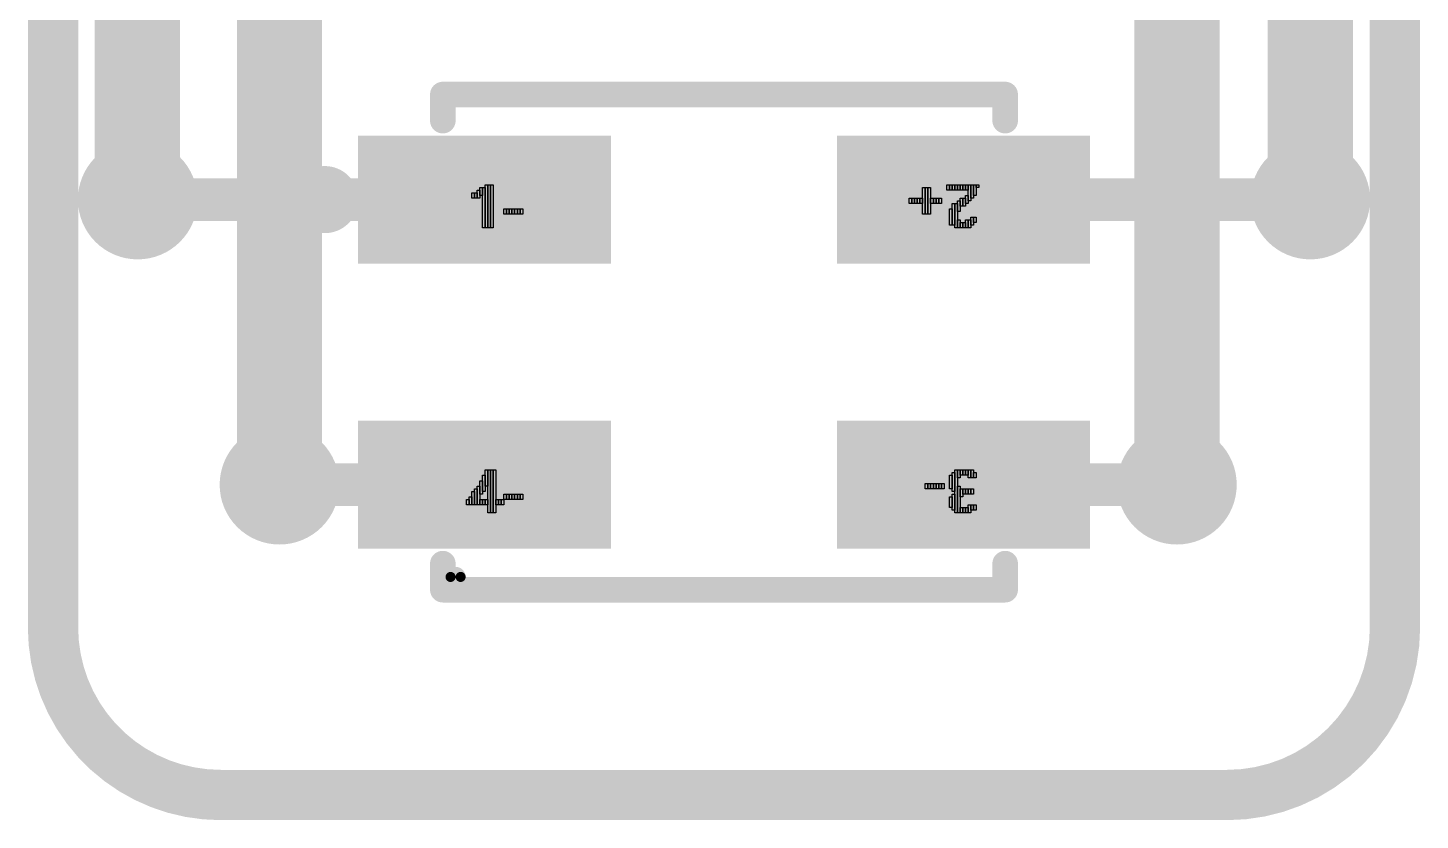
# Model space of a CAD drawing. Header units: millimetres. Extents: x 40.1 to 48.5, y 25.2 to 70.5.
# Drawn here: x 40.25 to 48.55, y 25.25 to 29.97 of the extents above; entities that cross this region are included whole.
import ezdxf

# ---------------------------------------------------------------- set-up
doc = ezdxf.new("R2010")
doc.units = ezdxf.units.MM
for name, color, linetype in [('BottomLayer', 5, 'Continuous'), ('BottomSolder', 6, 'Continuous'), ('Mechanical1', 6, 'Continuous'), ('Mechanical15', 56, 'Continuous'), ('MidLayer2', 76, 'Continuous'), ('MultiLayer', 9, 'Continuous'), ('TopLayer', 1, 'Continuous'), ('TopOverlay', 2, 'Continuous'), ('TopPaste', 8, 'Continuous'), ('TopSolder', 216, 'Continuous')]:
    doc.layers.add(name, color=color, linetype=linetype)

# ---------------------------------------------------------------- blocks, each defined once
blk = doc.blocks.new('LED_SMD_4P_L3_2_W2_8_P1_70_TL_4')
at = {"layer": 'Mechanical15'}
for p, q in [((-1.456, 0.874), (-1.456, 0.922)), ((-1.456, 0.922), (-1.44, 0.922)), ((-1.44, 0.682), (-1.44, 0.922)), ((-1.44, 0.922), (-1.424, 0.922)), ((-1.44, 0.922), (-1.44, 0.874)), ((-1.424, 0.682), (-1.424, 0.938)), ((-1.424, 0.938), (-1.408, 0.938)), ((-1.424, 0.922), (-1.424, 0.682)), ((-1.408, 0.682), (-1.408, 0.938)), ((-1.408, 0.938), (-1.392, 0.938)), ((-1.408, 0.938), (-1.408, 0.682)), ((-1.392, 0.682), (-1.392, 0.938)), ((-1.392, 0.938), (-1.376, 0.938)), ((-1.392, 0.938), (-1.392, 0.682)), ((-1.376, 0.938), (-1.376, 0.682)), ((1.184, 0.762), (1.184, 0.922)), ((1.184, 0.922), (1.2, 0.922)), ((1.2, 0.762), (1.2, 0.922)), ((1.2, 0.922), (1.216, 0.922)), ((1.2, 0.922), (1.2, 0.762)), ((1.216, 0.762), (1.216, 0.922)), ((1.216, 0.922), (1.232, 0.922)), ((1.216, 0.922), (1.216, 0.762)), ((1.232, 0.922), (1.232, 0.762)), ((1.328, 0.906), (1.328, 0.938)), ((1.328, 0.938), (1.344, 0.938)), ((1.344, 0.906), (1.344, 0.938)), ((1.344, 0.938), (1.36, 0.938)), ((1.344, 0.938), (1.344, 0.906)), ((1.36, 0.906), (1.36, 0.938)), ((1.36, 0.938), (1.376, 0.938)), ((1.36, 0.938), (1.36, 0.906)), ((1.376, 0.906), (1.376, 0.938)), ((1.376, 0.938), (1.392, 0.938)), ((1.376, 0.938), (1.376, 0.906)), ((1.392, 0.906), (1.392, 0.938)), ((1.392, 0.938), (1.408, 0.938)), ((1.392, 0.938), (1.392, 0.906)), ((1.408, 0.906), (1.408, 0.938)), ((1.408, 0.938), (1.424, 0.938)), ((1.408, 0.938), (1.408, 0.906)), ((1.424, 0.906), (1.424, 0.938)), ((1.424, 0.938), (1.44, 0.938)), ((1.424, 0.938), (1.424, 0.906)), ((1.44, 0.906), (1.44, 0.938)), ((1.44, 0.938), (1.456, 0.938)), ((1.44, 0.938), (1.44, 0.906)), ((1.456, 0.842), (1.456, 0.938)), ((1.456, 0.938), (1.472, 0.938)), ((1.456, 0.938), (1.456, 0.906)), ((1.472, 0.858), (1.472, 0.938)), ((1.472, 0.938), (1.488, 0.938)), ((1.472, 0.938), (1.472, 0.842)), ((1.488, 0.874), (1.488, 0.938)), ((1.488, 0.938), (1.504, 0.938)), ((1.488, 0.938), (1.488, 0.858)), ((1.504, 0.922), (1.504, 0.938)), ((1.504, 0.938), (1.52, 0.938)), ((1.504, 0.938), (1.504, 0.874)), ((1.52, 0.922), (1.504, 0.922)), ((1.52, 0.938), (1.52, 0.922)), ((-1.504, 0.858), (-1.504, 0.89)), ((-1.504, 0.89), (-1.488, 0.89)), ((-1.488, 0.858), (-1.504, 0.858)), ((-1.488, 0.858), (-1.488, 0.89)), ((-1.488, 0.89), (-1.472, 0.89)), ((-1.488, 0.89), (-1.488, 0.858)), ((-1.472, 0.858), (-1.488, 0.858)), ((-1.472, 0.858), (-1.472, 0.906)), ((-1.472, 0.906), (-1.456, 0.906)), ((-1.472, 0.89), (-1.472, 0.858)), ((-1.456, 0.858), (-1.472, 0.858)), ((-1.456, 0.906), (-1.456, 0.858)), ((-1.44, 0.874), (-1.456, 0.874)), ((1.104, 0.826), (1.104, 0.858)), ((1.104, 0.858), (1.12, 0.858)), ((1.12, 0.826), (1.12, 0.858)), ((1.12, 0.858), (1.136, 0.858)), ((1.12, 0.858), (1.12, 0.826)), ((1.136, 0.826), (1.136, 0.858)), ((1.136, 0.858), (1.152, 0.858)), ((1.136, 0.858), (1.136, 0.826)), ((1.152, 0.826), (1.152, 0.858)), ((1.152, 0.858), (1.168, 0.858)), ((1.152, 0.858), (1.152, 0.826)), ((1.168, 0.826), (1.168, 0.858)), ((1.168, 0.858), (1.184, 0.858)), ((1.168, 0.858), (1.168, 0.826)), ((1.184, 0.858), (1.184, 0.826)), ((1.232, 0.826), (1.232, 0.858)), ((1.232, 0.858), (1.248, 0.858)), ((1.248, 0.826), (1.248, 0.858)), ((1.248, 0.858), (1.264, 0.858)), ((1.248, 0.858), (1.248, 0.826)), ((1.264, 0.826), (1.264, 0.858)), ((1.264, 0.858), (1.28, 0.858)), ((1.264, 0.858), (1.264, 0.826)), ((1.28, 0.826), (1.28, 0.858)), ((1.28, 0.858), (1.296, 0.858)), ((1.28, 0.858), (1.28, 0.826)), ((1.296, 0.858), (1.296, 0.826)), ((1.344, 0.906), (1.328, 0.906)), ((1.36, 0.906), (1.344, 0.906)), ((1.376, 0.906), (1.36, 0.906)), ((1.392, 0.906), (1.376, 0.906)), ((1.408, 0.906), (1.392, 0.906)), ((1.392, 0.778), (1.392, 0.842)), ((1.392, 0.842), (1.408, 0.842)), ((1.424, 0.906), (1.408, 0.906)), ((1.408, 0.81), (1.408, 0.858)), ((1.408, 0.858), (1.424, 0.858)), ((1.408, 0.842), (1.408, 0.778)), ((1.44, 0.906), (1.424, 0.906)), ((1.424, 0.81), (1.424, 0.858)), ((1.424, 0.858), (1.44, 0.858)), ((1.424, 0.858), (1.424, 0.81)), ((1.456, 0.906), (1.44, 0.906)), ((1.44, 0.826), (1.44, 0.874)), ((1.44, 0.874), (1.456, 0.874)), ((1.44, 0.858), (1.44, 0.81)), ((1.456, 0.874), (1.456, 0.826)), ((1.472, 0.842), (1.456, 0.842)), ((1.488, 0.858), (1.472, 0.858)), ((1.504, 0.874), (1.488, 0.874)), ((-1.312, 0.762), (-1.312, 0.794)), ((-1.312, 0.794), (-1.296, 0.794)), ((-1.296, 0.762), (-1.312, 0.762)), ((-1.296, 0.762), (-1.296, 0.794)), ((-1.296, 0.794), (-1.28, 0.794)), ((-1.296, 0.794), (-1.296, 0.762)), ((-1.28, 0.762), (-1.296, 0.762)), ((-1.28, 0.762), (-1.28, 0.794)), ((-1.28, 0.794), (-1.264, 0.794)), ((-1.28, 0.794), (-1.28, 0.762)), ((-1.264, 0.762), (-1.28, 0.762)), ((-1.264, 0.762), (-1.264, 0.794)), ((-1.264, 0.794), (-1.248, 0.794)), ((-1.264, 0.794), (-1.264, 0.762)), ((-1.248, 0.762), (-1.264, 0.762)), ((-1.248, 0.762), (-1.248, 0.794)), ((-1.248, 0.794), (-1.232, 0.794)), ((-1.248, 0.794), (-1.248, 0.762)), ((-1.232, 0.762), (-1.248, 0.762)), ((-1.232, 0.762), (-1.232, 0.794)), ((-1.232, 0.794), (-1.216, 0.794)), ((-1.232, 0.794), (-1.232, 0.762)), ((-1.216, 0.762), (-1.232, 0.762)), ((-1.216, 0.762), (-1.216, 0.794)), ((-1.216, 0.794), (-1.2, 0.794)), ((-1.216, 0.794), (-1.216, 0.762)), ((-1.2, 0.762), (-1.216, 0.762)), ((-1.2, 0.794), (-1.2, 0.762)), ((1.12, 0.826), (1.104, 0.826)), ((1.136, 0.826), (1.12, 0.826)), ((1.152, 0.826), (1.136, 0.826)), ((1.168, 0.826), (1.152, 0.826)), ((1.184, 0.826), (1.168, 0.826)), ((1.2, 0.762), (1.184, 0.762)), ((1.216, 0.762), (1.2, 0.762)), ((1.232, 0.762), (1.216, 0.762)), ((1.248, 0.826), (1.232, 0.826)), ((1.264, 0.826), (1.248, 0.826)), ((1.28, 0.826), (1.264, 0.826)), ((1.296, 0.826), (1.28, 0.826)), ((1.344, 0.698), (1.344, 0.794)), ((1.344, 0.794), (1.36, 0.794)), ((1.36, 0.698), (1.36, 0.826)), ((1.36, 0.826), (1.376, 0.826)), ((1.36, 0.794), (1.36, 0.698)), ((1.376, 0.682), (1.376, 0.826)), ((1.376, 0.826), (1.392, 0.826)), ((1.376, 0.826), (1.376, 0.698)), ((1.392, 0.826), (1.392, 0.682)), ((1.408, 0.778), (1.392, 0.778)), ((1.424, 0.81), (1.408, 0.81)), ((1.44, 0.81), (1.424, 0.81)), ((1.456, 0.826), (1.44, 0.826)), ((-1.424, 0.682), (-1.44, 0.682)), ((-1.408, 0.682), (-1.424, 0.682)), ((-1.392, 0.682), (-1.408, 0.682)), ((-1.376, 0.682), (-1.392, 0.682)), ((1.36, 0.698), (1.344, 0.698)), ((1.376, 0.698), (1.36, 0.698)), ((1.392, 0.682), (1.376, 0.682)), ((1.392, 0.682), (1.392, 0.73)), ((1.392, 0.73), (1.408, 0.73)), ((1.408, 0.682), (1.392, 0.682)), ((1.408, 0.73), (1.408, 0.682)), ((1.408, 0.682), (1.408, 0.714)), ((1.408, 0.714), (1.424, 0.714)), ((1.424, 0.682), (1.408, 0.682)), ((1.424, 0.682), (1.424, 0.714)), ((1.424, 0.714), (1.44, 0.714)), ((1.424, 0.714), (1.424, 0.682)), ((1.44, 0.682), (1.424, 0.682)), ((1.44, 0.682), (1.44, 0.73)), ((1.44, 0.73), (1.456, 0.73)), ((1.44, 0.714), (1.44, 0.682)), ((1.456, 0.682), (1.44, 0.682)), ((1.456, 0.682), (1.456, 0.73)), ((1.456, 0.73), (1.472, 0.73)), ((1.456, 0.73), (1.456, 0.682)), ((1.472, 0.682), (1.456, 0.682)), ((1.472, 0.698), (1.472, 0.746)), ((1.472, 0.746), (1.488, 0.746)), ((1.472, 0.73), (1.472, 0.682)), ((1.488, 0.698), (1.472, 0.698)), ((1.488, 0.714), (1.488, 0.746)), ((1.488, 0.746), (1.504, 0.746)), ((1.488, 0.746), (1.488, 0.698)), ((1.504, 0.714), (1.488, 0.714)), ((1.504, 0.746), (1.504, 0.714)), ((-1.456, -0.906), (-1.456, -0.826)), ((-1.456, -0.826), (-1.44, -0.826)), ((-1.44, -0.89), (-1.44, -0.794)), ((-1.44, -0.794), (-1.424, -0.794)), ((-1.44, -0.826), (-1.44, -0.906)), ((-1.424, -0.858), (-1.424, -0.762)), ((-1.424, -0.762), (-1.408, -0.762)), ((-1.424, -0.794), (-1.424, -0.89)), ((-1.408, -1.018), (-1.408, -0.762)), ((-1.408, -0.762), (-1.392, -0.762)), ((-1.408, -0.762), (-1.408, -0.858)), ((-1.392, -1.018), (-1.392, -0.762)), ((-1.392, -0.762), (-1.376, -0.762)), ((-1.392, -0.762), (-1.392, -1.018)), ((-1.376, -1.018), (-1.376, -0.762)), ((-1.376, -0.762), (-1.36, -0.762)), ((-1.376, -0.762), (-1.376, -1.018)), ((-1.36, -0.762), (-1.36, -1.018)), ((1.344, -0.874), (1.344, -0.794)), ((1.344, -0.794), (1.36, -0.794)), ((1.36, -0.89), (1.36, -0.778)), ((1.36, -0.778), (1.376, -0.778)), ((1.36, -0.794), (1.36, -0.874)), ((1.376, -1.018), (1.376, -0.762)), ((1.376, -0.762), (1.392, -0.762)), ((1.376, -0.778), (1.376, -0.89)), ((1.392, -0.81), (1.392, -0.762)), ((1.392, -0.762), (1.408, -0.762)), ((1.392, -0.762), (1.392, -1.018)), ((1.408, -0.81), (1.392, -0.81)), ((1.408, -0.794), (1.408, -0.762)), ((1.408, -0.762), (1.424, -0.762)), ((1.408, -0.762), (1.408, -0.81)), ((1.424, -0.794), (1.408, -0.794)), ((1.424, -0.794), (1.424, -0.762)), ((1.424, -0.762), (1.44, -0.762)), ((1.424, -0.762), (1.424, -0.794)), ((1.44, -0.794), (1.424, -0.794)), ((1.44, -0.794), (1.44, -0.762)), ((1.44, -0.762), (1.456, -0.762)), ((1.44, -0.762), (1.44, -0.794)), ((1.456, -0.794), (1.44, -0.794)), ((1.456, -0.81), (1.456, -0.762)), ((1.456, -0.762), (1.472, -0.762)), ((1.456, -0.762), (1.456, -0.794)), ((1.472, -0.81), (1.456, -0.81)), ((1.472, -0.81), (1.472, -0.762)), ((1.472, -0.762), (1.488, -0.762)), ((1.472, -0.762), (1.472, -0.81)), ((1.488, -0.81), (1.472, -0.81)), ((1.488, -0.762), (1.488, -0.81)), ((1.488, -0.81), (1.488, -0.778)), ((1.488, -0.778), (1.504, -0.778)), ((1.504, -0.81), (1.488, -0.81)), ((1.504, -0.778), (1.504, -0.81)), ((-1.504, -0.97), (-1.504, -0.89)), ((-1.504, -0.89), (-1.488, -0.89)), ((-1.488, -0.97), (-1.488, -0.874)), ((-1.488, -0.874), (-1.472, -0.874)), ((-1.488, -0.89), (-1.488, -0.97)), ((-1.472, -0.97), (-1.472, -0.858)), ((-1.472, -0.858), (-1.456, -0.858)), ((-1.472, -0.874), (-1.472, -0.97)), ((-1.456, -0.858), (-1.456, -0.97)), ((-1.44, -0.906), (-1.456, -0.906)), ((-1.424, -0.89), (-1.44, -0.89)), ((-1.408, -0.858), (-1.424, -0.858)), ((-1.312, -0.938), (-1.312, -0.906)), ((-1.312, -0.906), (-1.296, -0.906)), ((-1.296, -0.938), (-1.296, -0.906)), ((-1.296, -0.906), (-1.28, -0.906)), ((-1.296, -0.906), (-1.296, -0.938)), ((-1.28, -0.938), (-1.28, -0.906)), ((-1.28, -0.906), (-1.264, -0.906)), ((-1.28, -0.906), (-1.28, -0.938)), ((-1.264, -0.938), (-1.264, -0.906)), ((-1.264, -0.906), (-1.248, -0.906)), ((-1.264, -0.906), (-1.264, -0.938)), ((-1.248, -0.938), (-1.248, -0.906)), ((-1.248, -0.906), (-1.232, -0.906)), ((-1.248, -0.906), (-1.248, -0.938)), ((-1.232, -0.938), (-1.232, -0.906)), ((-1.232, -0.906), (-1.216, -0.906)), ((-1.232, -0.906), (-1.232, -0.938)), ((-1.216, -0.938), (-1.216, -0.906)), ((-1.216, -0.906), (-1.2, -0.906)), ((-1.216, -0.906), (-1.216, -0.938)), ((-1.2, -0.906), (-1.2, -0.938)), ((1.2, -0.874), (1.2, -0.842)), ((1.2, -0.842), (1.216, -0.842)), ((1.216, -0.874), (1.2, -0.874)), ((1.216, -0.874), (1.216, -0.842)), ((1.216, -0.842), (1.232, -0.842)), ((1.216, -0.842), (1.216, -0.874)), ((1.232, -0.874), (1.216, -0.874)), ((1.232, -0.874), (1.232, -0.842)), ((1.232, -0.842), (1.248, -0.842)), ((1.232, -0.842), (1.232, -0.874)), ((1.248, -0.874), (1.232, -0.874)), ((1.248, -0.874), (1.248, -0.842)), ((1.248, -0.842), (1.264, -0.842)), ((1.248, -0.842), (1.248, -0.874)), ((1.264, -0.874), (1.248, -0.874)), ((1.264, -0.874), (1.264, -0.842)), ((1.264, -0.842), (1.28, -0.842)), ((1.264, -0.842), (1.264, -0.874)), ((1.28, -0.874), (1.264, -0.874)), ((1.28, -0.874), (1.28, -0.842)), ((1.28, -0.842), (1.296, -0.842)), ((1.28, -0.842), (1.28, -0.874)), ((1.296, -0.874), (1.28, -0.874)), ((1.296, -0.874), (1.296, -0.842)), ((1.296, -0.842), (1.312, -0.842)), ((1.296, -0.842), (1.296, -0.874)), ((1.312, -0.874), (1.296, -0.874)), ((1.312, -0.842), (1.312, -0.874)), ((1.36, -0.874), (1.344, -0.874)), ((1.376, -0.89), (1.36, -0.89)), ((1.36, -1.002), (1.36, -0.906)), ((1.36, -0.906), (1.376, -0.906)), ((1.376, -0.906), (1.376, -1.002)), ((1.392, -1.018), (1.392, -0.858)), ((1.392, -0.858), (1.408, -0.858)), ((1.408, -0.858), (1.408, -1.018)), ((1.408, -0.922), (1.408, -0.874)), ((1.408, -0.874), (1.424, -0.874)), ((1.424, -0.906), (1.424, -0.874)), ((1.424, -0.874), (1.44, -0.874)), ((1.424, -0.874), (1.424, -0.922)), ((1.44, -0.906), (1.424, -0.906)), ((1.44, -0.906), (1.44, -0.874)), ((1.44, -0.874), (1.456, -0.874)), ((1.44, -0.874), (1.44, -0.906)), ((1.456, -0.906), (1.44, -0.906)), ((1.456, -0.906), (1.456, -0.874)), ((1.456, -0.874), (1.472, -0.874)), ((1.456, -0.874), (1.456, -0.906)), ((1.472, -0.906), (1.456, -0.906)), ((1.472, -0.906), (1.472, -0.874)), ((1.472, -0.874), (1.488, -0.874)), ((1.472, -0.874), (1.472, -0.906)), ((1.488, -0.906), (1.472, -0.906)), ((1.488, -0.874), (1.488, -0.906)), ((-1.536, -0.97), (-1.536, -0.938)), ((-1.536, -0.938), (-1.52, -0.938)), ((-1.52, -0.97), (-1.536, -0.97)), ((-1.52, -0.97), (-1.52, -0.922)), ((-1.52, -0.922), (-1.504, -0.922)), ((-1.52, -0.938), (-1.52, -0.97)), ((-1.504, -0.97), (-1.52, -0.97)), ((-1.504, -0.922), (-1.504, -0.97)), ((-1.488, -0.97), (-1.504, -0.97)), ((-1.472, -0.97), (-1.488, -0.97)), ((-1.456, -0.97), (-1.472, -0.97)), ((-1.456, -0.97), (-1.456, -0.938)), ((-1.456, -0.938), (-1.44, -0.938)), ((-1.44, -0.97), (-1.456, -0.97)), ((-1.44, -0.97), (-1.44, -0.938)), ((-1.44, -0.938), (-1.424, -0.938)), ((-1.44, -0.938), (-1.44, -0.97)), ((-1.424, -0.97), (-1.44, -0.97)), ((-1.424, -0.97), (-1.424, -0.938)), ((-1.424, -0.938), (-1.408, -0.938)), ((-1.424, -0.938), (-1.424, -0.97)), ((-1.408, -0.97), (-1.424, -0.97)), ((-1.408, -0.938), (-1.408, -0.97)), ((-1.36, -0.97), (-1.36, -0.938)), ((-1.36, -0.938), (-1.344, -0.938)), ((-1.344, -0.97), (-1.36, -0.97)), ((-1.344, -0.97), (-1.344, -0.938)), ((-1.344, -0.938), (-1.328, -0.938)), ((-1.344, -0.938), (-1.344, -0.97)), ((-1.328, -0.97), (-1.344, -0.97)), ((-1.328, -0.97), (-1.328, -0.938)), ((-1.328, -0.938), (-1.312, -0.938)), ((-1.328, -0.938), (-1.328, -0.97)), ((-1.312, -0.97), (-1.328, -0.97)), ((-1.296, -0.938), (-1.312, -0.938)), ((-1.312, -0.938), (-1.312, -0.97)), ((-1.28, -0.938), (-1.296, -0.938)), ((-1.264, -0.938), (-1.28, -0.938)), ((-1.248, -0.938), (-1.264, -0.938)), ((-1.232, -0.938), (-1.248, -0.938)), ((-1.216, -0.938), (-1.232, -0.938)), ((-1.2, -0.938), (-1.216, -0.938)), ((1.344, -0.986), (1.344, -0.922)), ((1.344, -0.922), (1.36, -0.922)), ((1.36, -0.986), (1.344, -0.986)), ((1.36, -0.922), (1.36, -0.986)), ((1.424, -0.922), (1.408, -0.922)), ((1.408, -1.018), (1.408, -0.986)), ((1.408, -0.986), (1.424, -0.986)), ((1.424, -1.018), (1.424, -0.986)), ((1.424, -0.986), (1.44, -0.986)), ((1.424, -0.986), (1.424, -1.018)), ((1.44, -1.018), (1.44, -0.986)), ((1.44, -0.986), (1.456, -0.986)), ((1.44, -0.986), (1.44, -1.018)), ((1.456, -1.018), (1.456, -0.97)), ((1.456, -0.97), (1.472, -0.97)), ((1.456, -0.986), (1.456, -1.018)), ((1.472, -1.002), (1.472, -0.97)), ((1.472, -0.97), (1.488, -0.97)), ((1.472, -0.97), (1.472, -1.018)), ((1.488, -1.002), (1.488, -0.97)), ((1.488, -0.97), (1.504, -0.97)), ((1.488, -0.97), (1.488, -1.002)), ((1.504, -0.97), (1.504, -1.002)), ((-1.392, -1.018), (-1.408, -1.018)), ((-1.376, -1.018), (-1.392, -1.018)), ((-1.36, -1.018), (-1.376, -1.018)), ((1.376, -1.002), (1.36, -1.002)), ((1.392, -1.018), (1.376, -1.018)), ((1.408, -1.018), (1.392, -1.018)), ((1.424, -1.018), (1.408, -1.018)), ((1.44, -1.018), (1.424, -1.018)), ((1.456, -1.018), (1.44, -1.018)), ((1.472, -1.018), (1.456, -1.018)), ((1.488, -1.002), (1.472, -1.002)), ((1.504, -1.002), (1.488, -1.002))]:
    blk.add_line(p, q, dxfattribs=at)
for points, const_width in [([(-1.7997, 0.8498, 1), (-1.9999, 0.8498, 1)], 0.2), ([(-2.0499, 0.8498, 1), (-1.9499, 0.8498, 1)], 0.1), ([(-1.8497, 0.8498, 1), (-1.7497, 0.8498, 1)], 0.1)]:
    blk.add_lwpolyline(points, format="xyb", close=True, dxfattribs=dict(at, const_width=const_width))
at = {"layer": 'MidLayer2'}
for points, const_width in [([(-1.5701, -1.3999, 1), (-1.63, -1.3999, 1)], 0.06), ([(-1.645, -1.3999, 1), (-1.615, -1.3999, 1)], 0.03), ([(-1.5851, -1.3999, 1), (-1.5551, -1.3999, 1)], 0.03)]:
    blk.add_lwpolyline(points, format="xyb", close=True, dxfattribs=dict(at, const_width=const_width))
at = {"layer": 'TopLayer'}
for points, const_width in [([(-1.7538, 1.13), (-1.7538, 0.57)], 0.6525), ([(-1.1013, 1.13), (-1.1013, 0.57)], 0.6525), ([(1.1013, 1.13), (1.1013, 0.57)], 0.6525), ([(1.7538, 1.13), (1.7538, 0.57)], 0.6525), ([(-0.775, 0.99), (-2.08, 0.99)], 0.28), ([(2.08, 0.99), (0.775, 0.99)], 0.28), ([(-0.775, 0.71), (-2.08, 0.71)], 0.28), ([(2.08, 0.71), (0.775, 0.71)], 0.28), ([(-1.7538, -0.57), (-1.7538, -1.13)], 0.6525), ([(-1.1013, -0.57), (-1.1013, -1.13)], 0.6525), ([(1.1013, -0.57), (1.1013, -1.13)], 0.6525), ([(1.7538, -0.57), (1.7538, -1.13)], 0.6525), ([(-0.775, -0.71), (-2.08, -0.71)], 0.28), ([(2.08, -0.71), (0.775, -0.71)], 0.28), ([(-0.775, -0.99), (-2.08, -0.99)], 0.28), ([(2.08, -0.99), (0.775, -0.99)], 0.28)]:
    blk.add_lwpolyline(points, dxfattribs=dict(at, const_width=const_width))
at = {"layer": 'TopLayer', "const_width": 0.28}
for points in [[(-1.5675, 0.85, 1), (-1.2875, 0.85, 1)], [(1.2875, 0.85, 1), (1.5675, 0.85, 1)], [(-1.5675, -0.85, 1), (-1.2875, -0.85, 1)], [(1.2875, -0.85, 1), (1.5675, -0.85, 1)]]:
    blk.add_lwpolyline(points, format="xyb", close=True, dxfattribs=at)
at = {"layer": 'TopOverlay', "const_width": 0.1524}
for points in [[(-1.6762, 1.3205), (-1.6762, 1.4762)], [(-1.6762, 1.4762), (1.6762, 1.4762)], [(1.6762, 1.3205), (1.6762, 1.4762)], [(-1.6762, -1.4762), (-1.6762, -1.3205)], [(1.6762, -1.4762), (1.6762, -1.3205)], [(-1.6762, -1.4762), (1.6762, -1.4762)]]:
    blk.add_lwpolyline(points, dxfattribs=at)
at = {"layer": 'TopOverlay'}
for points, const_width in [([(-1.7143, 1.4762, 1), (-1.6381, 1.4762, 1)], 0.0762), ([(-1.7143, 1.4762, 1), (-1.6381, 1.4762, 1)], 0.0762), ([(1.6381, 1.4762, 1), (1.7143, 1.4762, 1)], 0.0762), ([(1.6381, 1.4762, 1), (1.7143, 1.4762, 1)], 0.0762), ([(-1.7143, 1.3205, 1), (-1.6381, 1.3205, 1)], 0.0762), ([(1.6381, 1.3205, 1), (1.7143, 1.3205, 1)], 0.0762), ([(-2.2798, 0.8498, 1), (-2.4799, 0.8498, 1)], 0.2), ([(-2.5299, 0.8498, 1), (-2.4299, 0.8498, 1)], 0.1), ([(-2.3298, 0.8498, 1), (-2.2298, 0.8498, 1)], 0.1), ([(-1.7143, -1.3205, 1), (-1.6381, -1.3205, 1)], 0.0762), ([(1.6381, -1.3205, 1), (1.7143, -1.3205, 1)], 0.0762), ([(-1.7143, -1.4762, 1), (-1.6381, -1.4762, 1)], 0.0762), ([(-1.7143, -1.4762, 1), (-1.6381, -1.4762, 1)], 0.0762), ([(1.6381, -1.4762, 1), (1.7143, -1.4762, 1)], 0.0762), ([(1.6381, -1.4762, 1), (1.7143, -1.4762, 1)], 0.0762)]:
    blk.add_lwpolyline(points, format="xyb", close=True, dxfattribs=dict(at, const_width=const_width))
at = {"layer": 'TopPaste'}
for points, const_width in [([(-1.7538, 1.13), (-1.7538, 0.57)], 0.6525), ([(-1.1013, 1.13), (-1.1013, 0.57)], 0.6525), ([(1.1013, 1.13), (1.1013, 0.57)], 0.6525), ([(1.7538, 1.13), (1.7538, 0.57)], 0.6525), ([(-0.775, 0.99), (-2.08, 0.99)], 0.28), ([(2.08, 0.99), (0.775, 0.99)], 0.28), ([(-0.775, 0.71), (-2.08, 0.71)], 0.28), ([(2.08, 0.71), (0.775, 0.71)], 0.28), ([(-1.7538, -0.57), (-1.7538, -1.13)], 0.6525), ([(-1.1013, -0.57), (-1.1013, -1.13)], 0.6525), ([(1.1013, -0.57), (1.1013, -1.13)], 0.6525), ([(1.7538, -0.57), (1.7538, -1.13)], 0.6525), ([(-0.775, -0.71), (-2.08, -0.71)], 0.28), ([(2.08, -0.71), (0.775, -0.71)], 0.28), ([(-0.775, -0.99), (-2.08, -0.99)], 0.28), ([(2.08, -0.99), (0.775, -0.99)], 0.28)]:
    blk.add_lwpolyline(points, dxfattribs=dict(at, const_width=const_width))
at = {"layer": 'TopPaste', "const_width": 0.28}
for points in [[(-1.5675, 0.85, 1), (-1.2875, 0.85, 1)], [(1.2875, 0.85, 1), (1.5675, 0.85, 1)], [(-1.5675, -0.85, 1), (-1.2875, -0.85, 1)], [(1.2875, -0.85, 1), (1.5675, -0.85, 1)]]:
    blk.add_lwpolyline(points, format="xyb", close=True, dxfattribs=at)
at = {"layer": 'TopSolder'}
for points, const_width in [([(-1.8046, 1.2316), (-1.8046, 0.4684)], 0.7541), ([(-1.0505, 1.2316), (-1.0505, 0.4684)], 0.7541), ([(1.0505, 1.2316), (1.0505, 0.4684)], 0.7541), ([(1.8046, 1.2316), (1.8046, 0.4684)], 0.7541), ([(-0.6734, 1.0408), (-2.1816, 1.0408)], 0.3816), ([(2.1816, 1.0408), (0.6734, 1.0408)], 0.3816), ([(-0.6734, 0.6592), (-2.1816, 0.6592)], 0.3816), ([(2.1816, 0.6592), (0.6734, 0.6592)], 0.3816), ([(-1.8046, -0.4684), (-1.8046, -1.2316)], 0.7541), ([(-1.0505, -0.4684), (-1.0505, -1.2316)], 0.7541), ([(1.0505, -0.4684), (1.0505, -1.2316)], 0.7541), ([(1.8046, -0.4684), (1.8046, -1.2316)], 0.7541), ([(-0.6734, -0.6592), (-2.1816, -0.6592)], 0.3816), ([(2.1816, -0.6592), (0.6734, -0.6592)], 0.3816), ([(-0.6734, -1.0408), (-2.1816, -1.0408)], 0.3816), ([(2.1816, -1.0408), (0.6734, -1.0408)], 0.3816)]:
    blk.add_lwpolyline(points, dxfattribs=dict(at, const_width=const_width))
at = {"layer": 'TopSolder', "const_width": 0.3816}
for points in [[(-1.6183, 0.85, 1), (-1.2367, 0.85, 1)], [(1.2367, 0.85, 1), (1.6183, 0.85, 1)], [(-1.6183, -0.85, 1), (-1.2367, -0.85, 1)], [(1.2367, -0.85, 1), (1.6183, -0.85, 1)]]:
    blk.add_lwpolyline(points, format="xyb", close=True, dxfattribs=at)

msp = doc.modelspace()

# ---------------------------------------------------------------- linework, layer by layer
at = {"layer": 'BottomLayer'}
for points, const_width in [([(40.9025, 28.9525), (40.9025, 40.375)], 0.508), ([(47.895, 28.95), (47.895, 32.55)], 0.508), ([(41.75, 27.25), (41.75, 30.85)], 0.508), ([(47.1, 27.25), (47.1, 30.85)], 0.508), ([(40.9025, 28.9525), (40.905, 28.95)], 0.254)]:
    msp.add_lwpolyline(points, dxfattribs=dict(at, const_width=const_width))
for points, const_width in [([(40.7755, 28.9525, 1), (41.0295, 28.9525, 1)], 0.254), ([(40.7013, 28.95, 1), (41.1087, 28.95, 1)], 0.1026), ([(47.6913, 28.95, 1), (48.0987, 28.95, 1)], 0.1026), ([(47.768, 28.95, 1), (48.022, 28.95, 1)], 0.254), ([(40.839, 28.9525, 1), (40.966, 28.9525, 1)], 0.127), ([(40.8415, 28.95, 1), (40.9685, 28.95, 1)], 0.127), ([(41.5463, 27.25, 1), (41.9537, 27.25, 1)], 0.1026), ([(41.623, 27.25, 1), (41.877, 27.25, 1)], 0.254), ([(46.8963, 27.25, 1), (47.3037, 27.25, 1)], 0.1026), ([(46.973, 27.25, 1), (47.227, 27.25, 1)], 0.254)]:
    msp.add_lwpolyline(points, format="xyb", close=True, dxfattribs=dict(at, const_width=const_width))
at = {"layer": 'BottomSolder', "const_width": 0.2042}
for points in [[(40.6505, 28.95, 1), (41.1595, 28.95, 1)], [(47.6405, 28.95, 1), (48.1495, 28.95, 1)], [(41.4955, 27.25, 1), (42.0045, 27.25, 1)], [(46.8455, 27.25, 1), (47.3545, 27.25, 1)]]:
    msp.add_lwpolyline(points, format="xyb", close=True, dxfattribs=at)
at = {"layer": 'Mechanical1', "const_width": 0.3}
for points in [[(40.4, 26.4), (40.4, 69.4)], [(48.4, 26.4), (48.4, 69.4)], [(41.4, 25.4), (47.4, 25.4)]]:
    msp.add_lwpolyline(points, dxfattribs=at)
at = {"layer": 'Mechanical1', "const_width": 0.15}
for points in [[(40.325, 26.4, 1), (40.475, 26.4, 1)], [(40.325, 26.4, 1), (40.475, 26.4, 1)], [(48.325, 26.4, 1), (48.475, 26.4, 1)], [(48.325, 26.4, 1), (48.475, 26.4, 1)], [(41.325, 25.4, 1), (41.475, 25.4, 1)], [(41.325, 25.4, 1), (41.475, 25.4, 1)], [(47.325, 25.4, 1), (47.475, 25.4, 1)], [(47.325, 25.4, 1), (47.475, 25.4, 1)]]:
    msp.add_lwpolyline(points, format="xyb", close=True, dxfattribs=at)
at = {"layer": 'Mechanical1', "const_width": 0.3}
for points in [[(41.4, 25.4, -0.414214), (40.4, 26.4)], [(48.4, 26.4, -0.414213), (47.4, 25.4)]]:
    msp.add_lwpolyline(points, format="xyb", dxfattribs=at)
at = {"layer": 'MidLayer2', "const_width": 0.1026}
for points in [[(40.7013, 28.95, 1), (41.1087, 28.95, 1)], [(47.6913, 28.95, 1), (48.0987, 28.95, 1)], [(41.5463, 27.25, 1), (41.9537, 27.25, 1)], [(46.8963, 27.25, 1), (47.3037, 27.25, 1)]]:
    msp.add_lwpolyline(points, format="xyb", close=True, dxfattribs=at)
at = {"layer": 'MultiLayer', "const_width": 0.1026}
for points in [[(40.7013, 28.95, 1), (41.1087, 28.95, 1)], [(47.6913, 28.95, 1), (48.0987, 28.95, 1)], [(41.5463, 27.25, 1), (41.9537, 27.25, 1)], [(46.8963, 27.25, 1), (47.3037, 27.25, 1)]]:
    msp.add_lwpolyline(points, format="xyb", close=True, dxfattribs=at)
at = {"layer": 'TopLayer'}
for points, const_width in [([(40.7013, 28.95, 1), (41.1087, 28.95, 1)], 0.1026), ([(47.6913, 28.95, 1), (48.0987, 28.95, 1)], 0.1026), ([(40.8415, 28.95, 1), (40.9685, 28.95, 1)], 0.127), ([(42.909, 28.95, 1), (43.036, 28.95, 1)], 0.127), ([(45.764, 28.95, 1), (45.891, 28.95, 1)], 0.127), ([(47.8315, 28.95, 1), (47.9585, 28.95, 1)], 0.127), ([(41.5463, 27.25, 1), (41.9537, 27.25, 1)], 0.1026), ([(46.8963, 27.25, 1), (47.3037, 27.25, 1)], 0.1026), ([(41.6865, 27.25, 1), (41.8135, 27.25, 1)], 0.127), ([(42.909, 27.25, 1), (43.036, 27.25, 1)], 0.127), ([(45.764, 27.25, 1), (45.891, 27.25, 1)], 0.127), ([(47.0365, 27.25, 1), (47.1635, 27.25, 1)], 0.127)]:
    msp.add_lwpolyline(points, format="xyb", close=True, dxfattribs=dict(at, const_width=const_width))
at = {"layer": 'TopLayer', "const_width": 0.254}
for points in [[(40.905, 28.95), (42.9725, 28.95)], [(45.8275, 28.95), (47.895, 28.95)], [(41.75, 27.25), (42.9725, 27.25)], [(45.8275, 27.25), (47.1, 27.25)]]:
    msp.add_lwpolyline(points, dxfattribs=at)
at = {"layer": 'TopSolder', "const_width": 0.2042}
for points in [[(40.6505, 28.95, 1), (41.1595, 28.95, 1)], [(47.6405, 28.95, 1), (48.1495, 28.95, 1)], [(41.4955, 27.25, 1), (42.0045, 27.25, 1)], [(46.8455, 27.25, 1), (47.3545, 27.25, 1)]]:
    msp.add_lwpolyline(points, format="xyb", close=True, dxfattribs=at)

# ---------------------------------------------------------------- block references
at = {"rotation": 360}
msp.add_blockref('LED_SMD_4P_L3_2_W2_8_P1_70_TL_4', (44.4, 28.1), dxfattribs=at)

doc.saveas('drawing.dxf')
